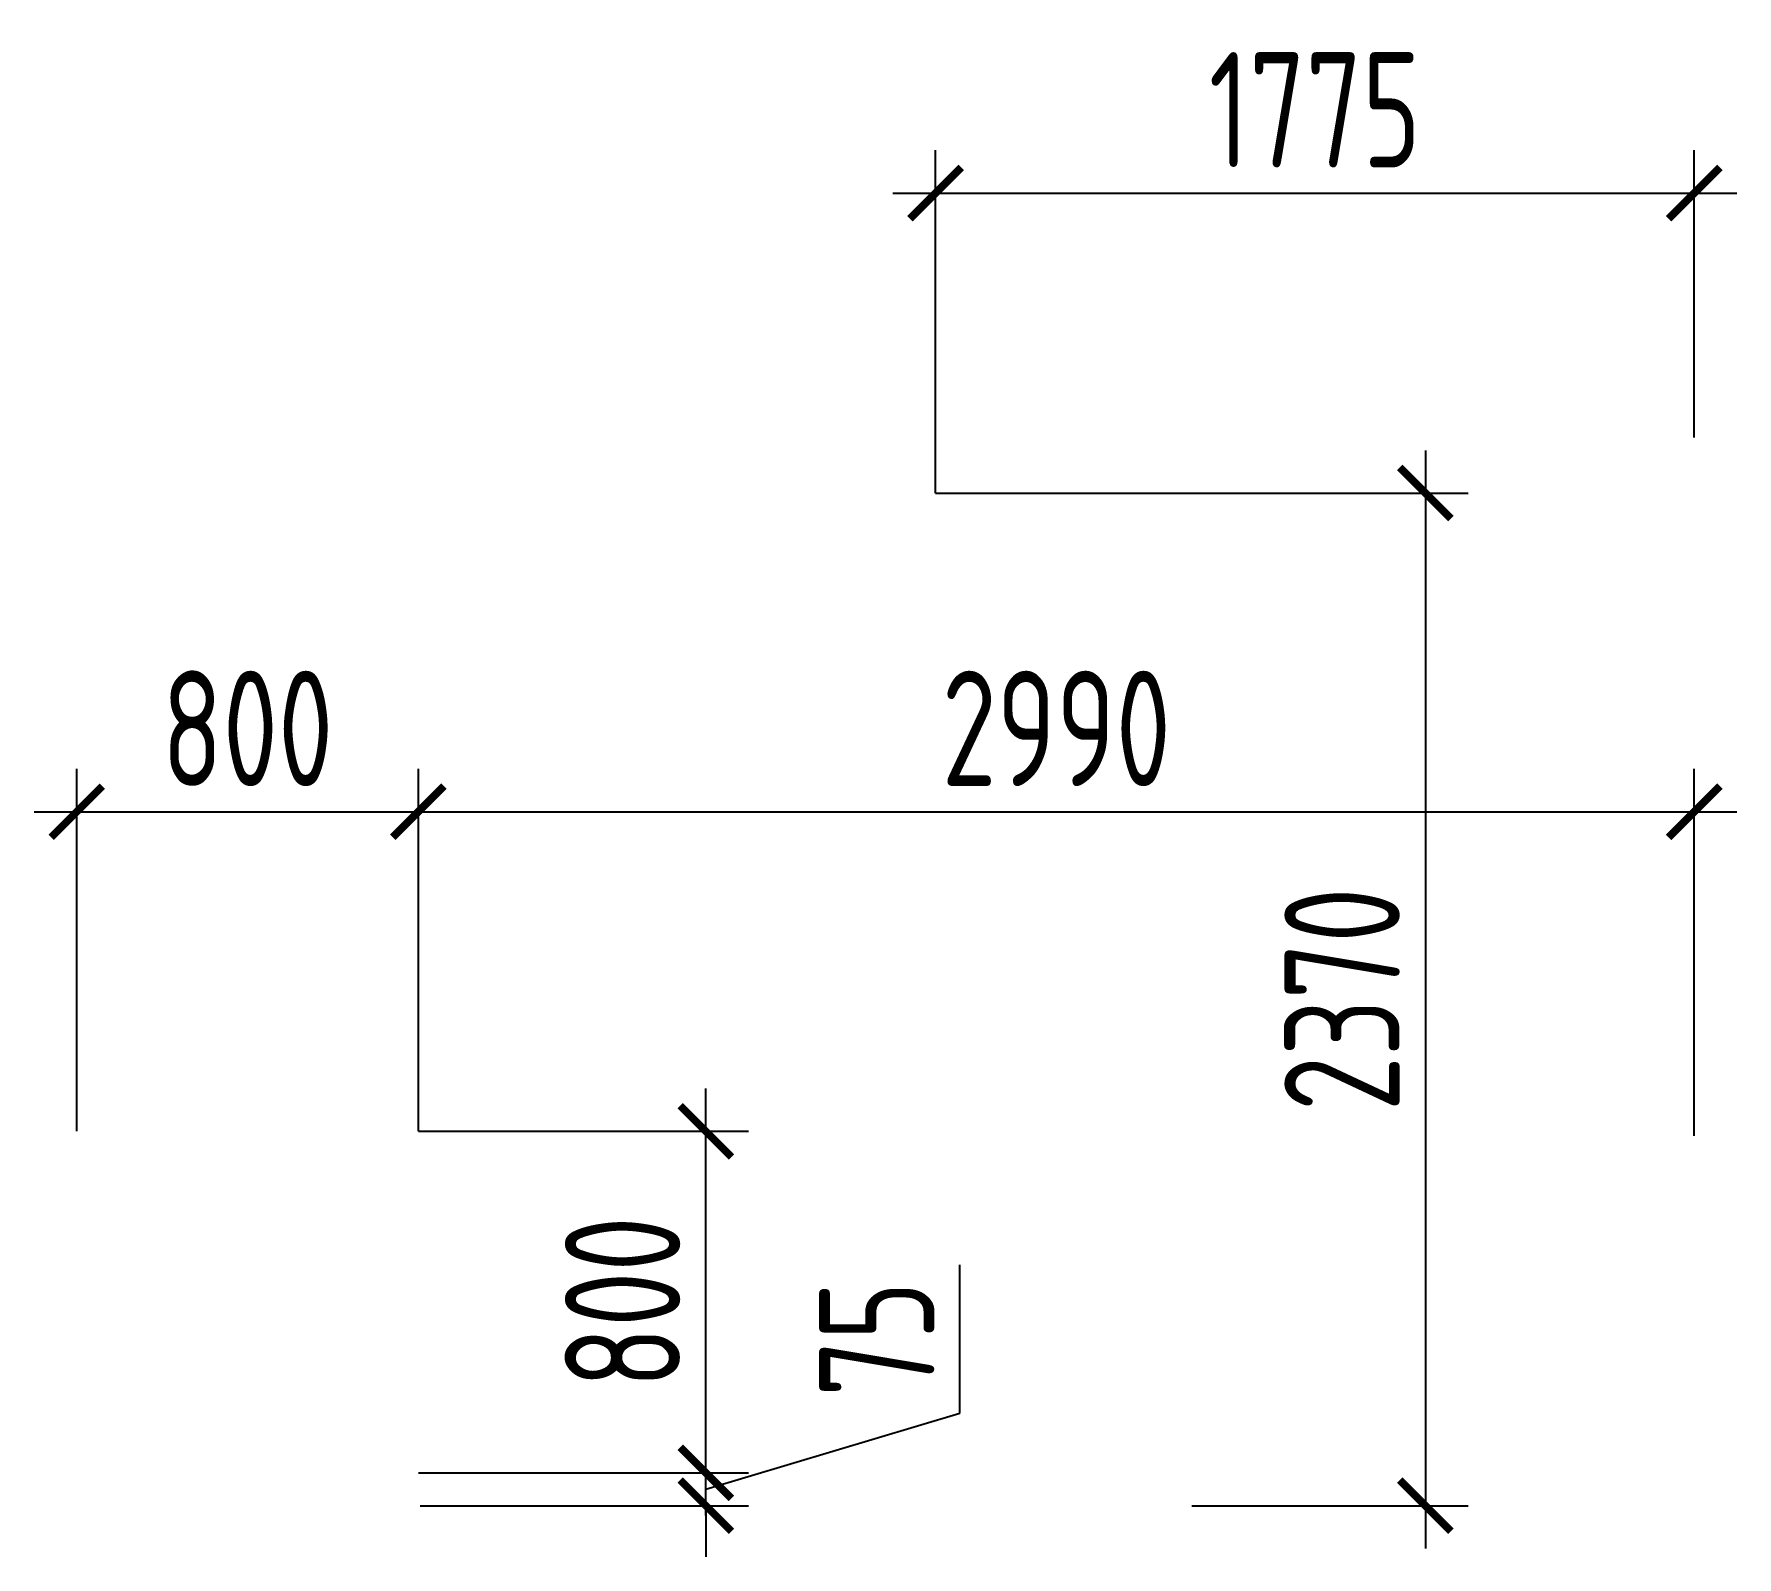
# Model space of a CAD drawing. Header units: millimetres. Extents: x -346952 to 536090, y 55086 to 131231.
# Drawn here: x -289106 to -285119, y 73727 to 77293 of the extents above; entities that cross this region are included whole.
import ezdxf

# ---------------------------------------------------------------- set-up
doc = ezdxf.new("R2010")
doc.units = ezdxf.units.MM
doc.layers.add('РАЗМЕРЫ КРОВЛИ ОВ', color=204, linetype='Continuous')
doc.layers.get('0').off()
doc.styles.add('ISOCPEUR', font='isocpeur.ttf', dxfattribs={"width": 0.7})
doc.dimstyles.new('R_100', dxfattribs={"dimtxt": 270, "dimasz": 120, "dimexe": 100, "dimexo": 0, "dimgap": 60, "dimtad": 1, "dimdec": 0, "dimrnd": 5, "dimzin": 0, "dimdsep": 46, "dimtxsty": 'ISOCPEUR', "dimblk": 'ARCHTICK', "dimcen": 0, "dimdle": 100, "dimclrd": 256, "dimclre": 256, "dimclrt": 256, "dimadec": 0, "dimazin": 0, "dimtfac": 2, "dimtdec": 0, "dimtofl": 0, "dimtmove": 1, "dimatfit": 3, "dimfxl": 1, "dimtvp": 3, "dimtolj": 1, "dimtzin": 0, "dimarcsym": 0})

# ---------------------------------------------------------------- blocks, each defined once
blk = doc.blocks.new('_ArchTick')
at = {"color": 0, "linetype": 'ByBlock', "const_width": 0.15}
blk.add_lwpolyline([(-0.5, -0.5), (0.5, 0.5)], dxfattribs=at)
blk = doc.blocks.new('*D3507')
at = {"layer": 'РАЗМЕРЫ КРОВЛИ ОВ', "lineweight": -2, "transparency": 16777216}
for p, q in [((-286938.2, 74064.1), (-286938.2, 74410.9)), ((-287533.2, 73885.6), (-286938.2, 74064.1)), ((-287533.2, 73924), (-287533.2, 74044)), ((-288206.3, 73924), (-287433.2, 73924)), ((-287533.2, 73847.3), (-287533.2, 73924)), ((-288201.9, 73847.3), (-287433.2, 73847.3)), ((-287533.2, 73847.3), (-287533.2, 73727.3))]:
    blk.add_line(p, q, dxfattribs=at)
at = {"layer": 'РАЗМЕРЫ КРОВЛИ ОВ', "lineweight": -2, "transparency": 16777216, "xscale": 120, "yscale": 120, "zscale": 120}
for p, rotation in [((-287533.2, 73924), 270), ((-287533.2, 73847.3), 90)]:
    blk.add_blockref('_ArchTick', p, dxfattribs=dict(at, rotation=rotation))
at = {"layer": 'РАЗМЕРЫ КРОВЛИ ОВ', "transparency": 16777216, "insert": (-287133.2, 74237.5), "char_height": 270, "attachment_point": 5, "rotation": 90, "style": 'ISOCPEUR'}
blk.add_mtext('\\A1;75', dxfattribs=at)
blk = doc.blocks.new('*D3508')
at = {"layer": 'РАЗМЕРЫ КРОВЛИ ОВ', "lineweight": -2, "transparency": 16777216}
for p, q in [((-287533.2, 73824), (-287533.2, 74824)), ((-288206.3, 74724), (-287433.2, 74724)), ((-288206.3, 73924), (-287433.2, 73924))]:
    blk.add_line(p, q, dxfattribs=at)
at = {"layer": 'РАЗМЕРЫ КРОВЛИ ОВ', "lineweight": -2, "transparency": 16777216, "xscale": 120, "yscale": 120, "zscale": 120}
for p, rotation in [((-287533.2, 74724), 90), ((-287533.2, 73924), 270)]:
    blk.add_blockref('_ArchTick', p, dxfattribs=dict(at, rotation=rotation))
at = {"layer": 'РАЗМЕРЫ КРОВЛИ ОВ', "transparency": 16777216, "insert": (-287728.2, 74324), "char_height": 270, "attachment_point": 5, "rotation": 90, "style": 'ISOCPEUR'}
blk.add_mtext('\\A1;800', dxfattribs=at)
blk = doc.blocks.new('*D3509')
at = {"layer": 'РАЗМЕРЫ КРОВЛИ ОВ', "lineweight": -2, "transparency": 16777216}
for p, q in [((-289006.3, 74724), (-289006.3, 75572.3)), ((-288206.3, 74724), (-288206.3, 75572.3)), ((-289106.3, 75472.3), (-288106.3, 75472.3))]:
    blk.add_line(p, q, dxfattribs=at)
at = {"layer": 'РАЗМЕРЫ КРОВЛИ ОВ', "lineweight": -2, "transparency": 16777216, "xscale": 120, "yscale": 120, "zscale": 120, "rotation": 180}
blk.add_blockref('_ArchTick', (-289006.3, 75472.3), dxfattribs=at)
at = {"layer": 'РАЗМЕРЫ КРОВЛИ ОВ', "lineweight": -2, "transparency": 16777216, "xscale": 120, "yscale": 120, "zscale": 120}
blk.add_blockref('_ArchTick', (-288206.3, 75472.3), dxfattribs=at)
at = {"layer": 'РАЗМЕРЫ КРОВЛИ ОВ', "transparency": 16777216, "insert": (-288606.3, 75667.3), "char_height": 270, "attachment_point": 5, "style": 'ISOCPEUR'}
blk.add_mtext('\\A1;800', dxfattribs=at)
blk = doc.blocks.new('*D3510')
at = {"layer": 'РАЗМЕРЫ КРОВЛИ ОВ', "lineweight": -2, "transparency": 16777216}
for p, q in [((-288206.3, 74724), (-288206.3, 75572.3)), ((-285218.6, 74713.6), (-285218.6, 75572.3)), ((-288306.3, 75472.3), (-285118.6, 75472.3))]:
    blk.add_line(p, q, dxfattribs=at)
at = {"layer": 'РАЗМЕРЫ КРОВЛИ ОВ', "lineweight": -2, "transparency": 16777216, "xscale": 120, "yscale": 120, "zscale": 120, "rotation": 180}
blk.add_blockref('_ArchTick', (-288206.3, 75472.3), dxfattribs=at)
at = {"layer": 'РАЗМЕРЫ КРОВЛИ ОВ', "lineweight": -2, "transparency": 16777216, "xscale": 120, "yscale": 120, "zscale": 120}
blk.add_blockref('_ArchTick', (-285218.6, 75472.3), dxfattribs=at)
at = {"layer": 'РАЗМЕРЫ КРОВЛИ ОВ', "transparency": 16777216, "insert": (-286712.4, 75667.3), "char_height": 270, "attachment_point": 5, "style": 'ISOCPEUR'}
blk.add_mtext('\\A1;2990', dxfattribs=at)
blk = doc.blocks.new('*D3768')
at = {"layer": 'РАЗМЕРЫ КРОВЛИ ОВ', "lineweight": -2, "transparency": 16777216}
for p, q in [((-286995.2, 76218.4), (-286995.2, 77021)), ((-285218.6, 76348.3), (-285218.6, 77021)), ((-287095.2, 76921), (-285118.6, 76921))]:
    blk.add_line(p, q, dxfattribs=at)
at = {"layer": 'РАЗМЕРЫ КРОВЛИ ОВ', "lineweight": -2, "transparency": 16777216, "xscale": 120, "yscale": 120, "zscale": 120, "rotation": 180}
blk.add_blockref('_ArchTick', (-286995.2, 76921), dxfattribs=at)
at = {"layer": 'РАЗМЕРЫ КРОВЛИ ОВ', "lineweight": -2, "transparency": 16777216, "xscale": 120, "yscale": 120, "zscale": 120}
blk.add_blockref('_ArchTick', (-285218.6, 76921), dxfattribs=at)
at = {"layer": 'РАЗМЕРЫ КРОВЛИ ОВ', "transparency": 16777216, "insert": (-286106.9, 77116), "char_height": 270, "attachment_point": 5, "style": 'ISOCPEUR'}
blk.add_mtext('\\A1;1775', dxfattribs=at)
blk = doc.blocks.new('*D3771')
at = {"layer": 'РАЗМЕРЫ КРОВЛИ ОВ', "lineweight": -2, "transparency": 16777216}
for p, q in [((-285848.3, 76318.4), (-285848.3, 73747.3)), ((-286995.2, 76218.4), (-285748.3, 76218.4)), ((-286395.1, 73847.3), (-285748.3, 73847.3))]:
    blk.add_line(p, q, dxfattribs=at)
at = {"layer": 'РАЗМЕРЫ КРОВЛИ ОВ', "lineweight": -2, "transparency": 16777216, "xscale": 120, "yscale": 120, "zscale": 120}
for p, rotation in [((-285848.3, 76218.4), 90), ((-285848.3, 73847.3), 270)]:
    blk.add_blockref('_ArchTick', p, dxfattribs=dict(at, rotation=rotation))
at = {"layer": 'РАЗМЕРЫ КРОВЛИ ОВ', "transparency": 16777216, "insert": (-286043.3, 75032.9), "char_height": 270, "attachment_point": 5, "rotation": 90, "style": 'ISOCPEUR'}
blk.add_mtext('\\A1;2370', dxfattribs=at)

msp = doc.modelspace()

# ---------------------------------------------------------------- dimensions: what is measured, and where the dimension line sits
at = {"layer": 'РАЗМЕРЫ КРОВЛИ ОВ'}
for base, p1, p2, picture, middle in [((-285218.6, 76921), (-286995.2, 76218.4), (-285218.6, 76348.3), '*D3768', (-286106.9, 77116)), ((-288206.3, 75472.3), (-289006.3, 74724), (-288206.3, 74724), '*D3509', (-288606.3, 75667.3)), ((-285218.6, 75472.3), (-288206.3, 74724), (-285218.6, 74713.6), '*D3510', (-286712.4, 75667.3))]:
    dim = msp.add_linear_dim(base=base, p1=p1, p2=p2, dimstyle='R_100', override={"dimpost": '\\X'}, dxfattribs=at)
    dim.commit()
    dim.dimension.update_dxf_attribs({"geometry": picture, "text_midpoint": middle})
for base, p1, p2, picture, middle in [((-285848.3, 73847.3), (-286995.2, 76218.4), (-286395.1, 73847.3), '*D3771', (-286043.3, 75032.9)), ((-287533.2, 74724), (-288206.3, 73924), (-288206.3, 74724), '*D3508', (-287728.2, 74324)), ((-287533.2, 73924), (-288201.9, 73847.3), (-288206.3, 73924), '*D3507', (-287133.2, 74124.1))]:
    dim = msp.add_linear_dim(base=base, p1=p1, p2=p2, angle=90, dimstyle='R_100', override={"dimpost": '\\X'}, dxfattribs=at)
    dim.commit()
    dim.dimension.update_dxf_attribs({"geometry": picture, "text_midpoint": middle})

doc.saveas('drawing.dxf')
